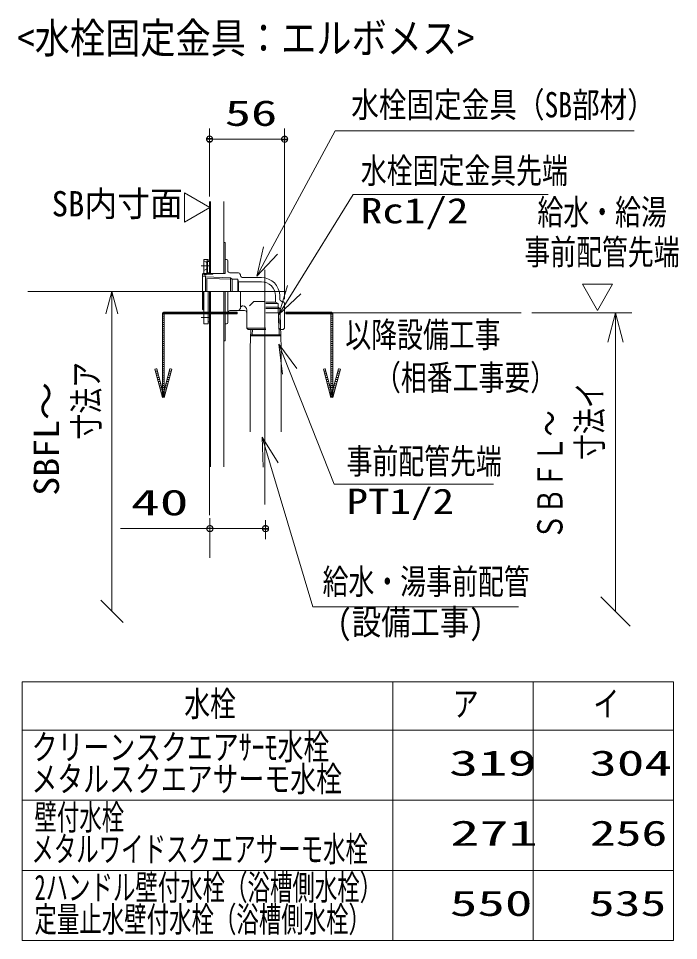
# Model space of a CAD drawing. Units: millimetres on the paper. Extents: x -305 to 305, y -152 to 152.
# Drawn here: x -1.9 to 60.8, y -68.8 to 18.9 of the extents above; entities that cross this region are included whole.
import ezdxf
from ezdxf.enums import TextEntityAlignment as Align

# ---------------------------------------------------------------- set-up
doc = ezdxf.new("R2010")
doc.units = ezdxf.units.MM
doc.linetypes.add('LONG_CHAIN', pattern=[21, 18, -1, 1, -1])
doc.layers.add('0-1_RV', color=7, linetype='Continuous', lineweight=9)
doc.layers.add('0-2_0', color=7, linetype='Continuous', lineweight=9)
doc.styles.add('ＭＳ ゴシック', font='')
doc.styles.get('ＭＳ ゴシック').set_extended_font_data('MS Gothic')

# ---------------------------------------------------------------- blocks, each defined once
blk = doc.blocks.new('_OPEN30')
at = {"layer": '0-2_0'}
blk.add_line((0, 0), (-1, 0), dxfattribs=at)
blk.add_lwpolyline([(-1, 0.2679), (0, 0), (-1, -0.2679)], dxfattribs=at)
blk = doc.blocks.new('_OBLIQUE')
at = {"layer": '0-2_0'}
blk.add_line((-0.5, -0.5), (0.5, 0.5), dxfattribs=at)
blk = doc.blocks.new('_DOTSMALL')
at = {"layer": '0-2_0'}
for p, q in [((0.0746, 0.1), (-0.0746, 0.1)), ((0.1223, -0.0248), (-0.1223, -0.0248))]:
    blk.add_line(p, q, dxfattribs=at)
for points in [[(0.125, 0), (0.124, 0.0157), (0.1211, 0.0311), (0.1162, 0.046), (0.1095, 0.0602), (0.1011, 0.0735), (0.0911, 0.0856), (0.0797, 0.0963), (0.067, 0.1055), (0.0532, 0.1131), (0.0386, 0.1189), (0.0234, 0.1228), (0.0078, 0.1248), (-0.0078, 0.1248), (-0.0234, 0.1228), (-0.0386, 0.1189), (-0.0532, 0.1131), (-0.067, 0.1055), (-0.0797, 0.0963), (-0.0911, 0.0856), (-0.1011, 0.0735), (-0.1095, 0.0602), (-0.1162, 0.046), (-0.1211, 0.0311), (-0.124, 0.0157), (-0.125, 0), (0, 0)], [(-0.125, 0), (-0.124, -0.0157), (-0.1211, -0.0311), (-0.1162, -0.046), (-0.1095, -0.0602), (-0.1011, -0.0735), (-0.0911, -0.0856), (-0.0797, -0.0963), (-0.067, -0.1055), (-0.0532, -0.1131), (-0.0386, -0.1189), (-0.0234, -0.1228), (-0.0078, -0.1248), (0.0078, -0.1248), (0.0234, -0.1228), (0.0386, -0.1189), (0.0532, -0.1131), (0.067, -0.1055), (0.0797, -0.0963), (0.0911, -0.0856), (0.1011, -0.0735), (0.1095, -0.0602), (0.1162, -0.046), (0.1211, -0.0311), (0.124, -0.0157), (0.125, 0), (0, 0)]]:
    blk.add_lwpolyline(points, close=True, dxfattribs=at)
blk = doc.blocks.new('TRI')
at = {"layer": '0-2_0'}
blk.add_lwpolyline([(0.5, 0.866), (0, 0), (1, 0)], close=True, dxfattribs=at)

msp = doc.modelspace()

# ---------------------------------------------------------------- linework, layer by layer
at = {"layer": '0-1_RV'}
for p, q in [((16.263, 1.985), (16.263, 8.421)), ((23.397, -7.774), (23.397, 8.421)), ((16.263, 7.421), (23.397, 7.421)), ((16.263, 1.485), (16.263, -5.341)), ((16.357, 1.485), (16.357, -5.341)), ((17.623, 1.485), (17.623, -5.341)), ((17.623, -2.408), (17.73, -2.408)), ((17.73, -2.408), (17.73, -5.341)), ((15.73, -4.008), (16.13, -4.008)), ((15.73, -4.008), (15.73, -5.341)), ((15.997, -4.308), (15.73, -4.141)), ((15.997, -4.141), (16.13, -4.141)), ((15.997, -4.141), (15.997, -5.341)), ((15.997, -4.208), (16.263, -4.208)), ((16.063, -4.208), (16.063, -5.274)), ((16.13, -4.008), (16.13, -4.141)), ((17.73, -4.008), (17.863, -4.008)), ((17.997, -4.141), (17.997, -5.074)), ((15.997, -4.908), (15.73, -5.074)), ((15.583, -5.608), (15.863, -5.608)), ((15.597, -5.413), (15.669, -5.341)), ((15.597, -5.413), (15.597, -8.735)), ((15.597, -5.413), (16.53, -5.413)), ((15.669, -5.341), (17.73, -5.341)), ((15.73, -5.341), (15.797, -5.474)), ((15.797, -5.474), (15.93, -5.474)), ((15.863, -5.608), (15.863, -7.074)), ((15.863, -5.677), (18.263, -5.752)), ((15.93, -5.474), (15.997, -5.341)), ((15.997, -5.274), (16.263, -5.274)), ((15.997, -5.811), (15.997, -7.074)), ((15.997, -5.811), (18.397, -5.885)), ((16.53, -5.413), (16.602, -5.341)), ((18.197, -5.274), (18.93, -5.274)), ((18.263, -5.752), (18.263, -7.078)), ((18.263, -5.752), (18.397, -5.885)), ((18.397, -5.885), (18.397, -7.078)), ((18.397, -5.885), (18.948, -5.885)), ((18.948, -5.885), (18.948, -7.074)), ((18.948, -5.885), (19.025, -6.141)), ((19.188, -5.475), (19.205, -5.54)), ((19.463, -5.741), (21.197, -5.741)), ((19.025, -6.141), (21.197, -6.141)), ((19.025, -6.141), (19.025, -7.074)), ((15.669, -7.074), (15.669, -8.808)), ((15.73, -7.074), (15.73, -10.141)), ((16.13, -7.074), (16.13, -10.141)), ((16.263, -7.074), (16.263, -23.736)), ((16.357, -7.074), (16.357, -23.736)), ((17.623, -7.074), (17.623, -23.736)), ((17.73, -7.074), (17.73, -11.741)), ((17.997, -7.074), (17.997, -10.008)), ((19.197, -7.074), (19.197, -8.508)), ((22.53, -7.474), (22.53, -8.074)), ((22.93, -7.474), (22.93, -7.741)), ((15.703, -8.735), (15.597, -8.735)), ((15.597, -8.735), (15.669, -8.808)), ((19.188, -8.673), (19.205, -8.609)), ((20.057, -8.408), (20.457, -8.008)), ((20.457, -8.008), (21.523, -8.008)), ((21.597, -8.074), (22.53, -8.074)), ((21.597, -8.208), (22.798, -8.208)), ((21.597, -8.541), (22.798, -8.541)), ((21.597, -8.674), (22.931, -8.674)), ((22.798, -8.208), (22.53, -8.074)), ((22.798, -8.208), (22.798, -8.541)), ((22.798, -8.541), (22.931, -8.674)), ((22.86, -10.541), (22.798, -8.541)), ((22.994, -10.674), (22.931, -8.674)), ((23.131, -7.999), (23.196, -8.016)), ((23.397, -8.274), (23.397, -10.541)), ((6.981, -37.482), (6.981, -9.196)), ((11.962, -9.201), (11.782, -9.201)), ((11.962, -9.401), (11.782, -9.401)), ((11.962, -9.601), (11.782, -9.601)), ((18.89, -9.091), (11.872, -9.091)), ((18.89, -9.091), (11.872, -9.091)), ((15.669, -8.808), (15.703, -8.808)), ((18.197, -8.874), (19.597, -8.874)), ((19.797, -8.808), (19.797, -10.541)), ((21.597, -9.101), (22.805, -9.101)), ((22.87, -11.194), (22.805, -9.101)), ((22.963, -9.192), (22.805, -9.101)), ((23.063, -12.426), (22.963, -9.192)), ((27.892, -9.091), (23.507, -9.091)), ((27.892, -9.091), (23.507, -9.091)), ((27.982, -9.201), (27.802, -9.201)), ((27.982, -9.401), (27.802, -9.401)), ((27.982, -9.601), (27.802, -9.601)), ((47.511, -9.101), (55.846, -9.101)), ((11.962, -9.801), (11.782, -9.801)), ((11.962, -10.001), (11.782, -10.001)), ((11.962, -10.201), (11.782, -10.201)), ((11.962, -10.401), (11.782, -10.401)), ((15.73, -10.141), (16.13, -10.141)), ((16.13, -9.941), (16.263, -9.941)), ((17.73, -10.141), (17.863, -10.141)), ((27.982, -9.801), (27.802, -9.801)), ((27.982, -10.001), (27.802, -10.001)), ((27.982, -10.201), (27.802, -10.201)), ((27.982, -10.401), (27.802, -10.401)), ((11.962, -10.601), (11.782, -10.601)), ((11.962, -10.801), (11.782, -10.801)), ((11.962, -11.001), (11.782, -11.001)), ((11.962, -11.201), (11.782, -11.201)), ((19.797, -10.541), (19.93, -10.674)), ((19.797, -10.541), (21.597, -10.541)), ((19.93, -10.674), (21.597, -10.674)), ((20.13, -12.426), (20.184, -10.674)), ((20.165, -11.285), (23.028, -11.285)), ((20.168, -11.194), (23.025, -11.194)), ((20.171, -11.282), (20.323, -11.194)), ((20.323, -11.194), (20.339, -10.674)), ((22.994, -10.674), (22.86, -10.541)), ((23.023, -11.282), (22.865, -11.191)), ((22.994, -10.674), (23.263, -10.674)), ((23.397, -10.541), (23.263, -10.674)), ((27.982, -10.601), (27.802, -10.601)), ((27.982, -10.801), (27.802, -10.801)), ((27.982, -11.001), (27.802, -11.001)), ((27.982, -11.201), (27.802, -11.201)), ((11.962, -11.401), (11.782, -11.401)), ((11.962, -11.601), (11.782, -11.601)), ((11.962, -11.801), (11.782, -11.801)), ((11.962, -12.001), (11.782, -12.001)), ((11.962, -12.201), (11.782, -12.201)), ((17.623, -11.741), (17.73, -11.741)), ((27.982, -11.401), (27.802, -11.401)), ((27.982, -11.601), (27.802, -11.601)), ((27.982, -11.801), (27.802, -11.801)), ((27.982, -12.001), (27.802, -12.001)), ((27.982, -12.201), (27.802, -12.201)), ((54.846, -11.871), (54.846, -37.482)), ((11.962, -12.401), (11.782, -12.401)), ((11.962, -12.601), (11.782, -12.601)), ((11.962, -12.801), (11.782, -12.801)), ((11.962, -13.001), (11.782, -13.001)), ((20.13, -20.408), (20.13, -12.426)), ((23.063, -20.408), (23.063, -12.426)), ((27.982, -12.401), (27.802, -12.401)), ((27.982, -12.601), (27.802, -12.601)), ((27.982, -12.801), (27.802, -12.801)), ((27.982, -13.001), (27.802, -13.001)), ((11.962, -13.201), (11.782, -13.201)), ((11.962, -13.401), (11.782, -13.401)), ((11.962, -13.601), (11.782, -13.601)), ((11.962, -13.801), (11.782, -13.801)), ((11.962, -14.001), (11.782, -14.001)), ((27.982, -13.201), (27.802, -13.201)), ((27.982, -13.401), (27.802, -13.401)), ((27.982, -13.601), (27.802, -13.601)), ((27.982, -13.801), (27.802, -13.801)), ((27.982, -14.001), (27.802, -14.001)), ((11.302, -14.624), (11.115, -14.624)), ((11.355, -14.824), (11.169, -14.824)), ((11.248, -14.424), (11.195, -14.424)), ((11.248, -14.424), (11.195, -14.424)), ((11.962, -14.201), (11.782, -14.201)), ((11.962, -14.401), (11.782, -14.401)), ((11.962, -14.601), (11.782, -14.601)), ((11.962, -14.801), (11.782, -14.801)), ((12.575, -14.824), (12.389, -14.824)), ((12.629, -14.624), (12.443, -14.624)), ((12.549, -14.424), (12.496, -14.424)), ((12.549, -14.424), (12.496, -14.424)), ((27.322, -14.624), (27.136, -14.624)), ((27.376, -14.824), (27.189, -14.824)), ((27.268, -14.424), (27.215, -14.424)), ((27.268, -14.424), (27.215, -14.424)), ((27.982, -14.201), (27.802, -14.201)), ((27.982, -14.401), (27.802, -14.401)), ((27.982, -14.601), (27.802, -14.601)), ((27.982, -14.801), (27.802, -14.801)), ((28.596, -14.824), (28.409, -14.824)), ((28.649, -14.624), (28.463, -14.624)), ((28.569, -14.424), (28.516, -14.424)), ((28.569, -14.424), (28.516, -14.424)), ((11.409, -15.024), (11.222, -15.024)), ((11.462, -15.224), (11.276, -15.224)), ((11.516, -15.424), (11.33, -15.424)), ((11.57, -15.624), (11.383, -15.624)), ((11.962, -15.001), (11.782, -15.001)), ((11.962, -15.201), (11.782, -15.201)), ((11.962, -15.401), (11.782, -15.401)), ((11.962, -15.601), (11.782, -15.601)), ((12.361, -15.624), (12.175, -15.624)), ((12.415, -15.424), (12.228, -15.424)), ((12.468, -15.224), (12.282, -15.224)), ((12.522, -15.024), (12.335, -15.024)), ((27.429, -15.024), (27.243, -15.024)), ((27.483, -15.224), (27.296, -15.224)), ((27.536, -15.424), (27.35, -15.424)), ((27.59, -15.624), (27.404, -15.624)), ((27.982, -15.001), (27.802, -15.001)), ((27.982, -15.201), (27.802, -15.201)), ((27.982, -15.401), (27.802, -15.401)), ((27.982, -15.601), (27.802, -15.601)), ((28.381, -15.624), (28.195, -15.624)), ((28.435, -15.424), (28.249, -15.424)), ((28.488, -15.224), (28.302, -15.224)), ((28.542, -15.024), (28.356, -15.024)), ((11.623, -15.824), (11.437, -15.824)), ((11.677, -16.024), (11.49, -16.024)), ((11.73, -16.224), (11.544, -16.224)), ((11.784, -16.424), (11.598, -16.424)), ((11.838, -16.624), (11.651, -16.624)), ((11.962, -15.801), (11.782, -15.801)), ((11.962, -16.001), (11.782, -16.001)), ((11.962, -16.201), (11.782, -16.201)), ((11.962, -16.401), (11.782, -16.401)), ((11.962, -16.601), (11.782, -16.601)), ((12.093, -16.624), (11.907, -16.624)), ((12.147, -16.424), (11.96, -16.424)), ((12.2, -16.224), (12.014, -16.224)), ((12.254, -16.024), (12.067, -16.024)), ((12.307, -15.824), (12.121, -15.824)), ((27.644, -15.824), (27.457, -15.824)), ((27.697, -16.024), (27.511, -16.024)), ((27.751, -16.224), (27.564, -16.224)), ((27.804, -16.424), (27.618, -16.424)), ((27.858, -16.624), (27.672, -16.624)), ((27.982, -15.801), (27.802, -15.801)), ((27.982, -16.001), (27.802, -16.001)), ((27.982, -16.201), (27.802, -16.201)), ((27.982, -16.401), (27.802, -16.401)), ((27.982, -16.601), (27.802, -16.601)), ((28.113, -16.624), (27.927, -16.624)), ((28.167, -16.424), (27.981, -16.424)), ((28.221, -16.224), (28.034, -16.224)), ((28.274, -16.024), (28.088, -16.024)), ((28.328, -15.824), (28.141, -15.824)), ((11.891, -16.824), (11.705, -16.824)), ((11.945, -17.024), (11.758, -17.024)), ((11.962, -16.801), (11.782, -16.801)), ((11.962, -17.001), (11.782, -17.001)), ((11.986, -17.024), (11.799, -17.024)), ((12.039, -16.824), (11.853, -16.824)), ((27.911, -16.824), (27.725, -16.824)), ((27.965, -17.024), (27.779, -17.024)), ((27.982, -16.801), (27.802, -16.801)), ((27.982, -17.001), (27.802, -17.001)), ((28.006, -17.024), (27.82, -17.024)), ((28.06, -16.824), (27.873, -16.824)), ((16.297, -32.384), (16.297, -28.604)), ((21.583, -28.81), (21.583, -30.604)), ((16.297, -29.604), (7.786, -29.604)), ((21.583, -29.604), (16.297, -29.604)), ((18.617, -29.604), (20.937, -29.604)), ((-1.536, -44.168), (60.348, -44.168)), ((-1.536, -44.168), (-1.536, -68.768)), ((33.681, -44.168), (33.681, -68.768)), ((47.014, -44.168), (47.014, -68.768)), ((60.348, -44.168), (60.348, -68.768)), ((-1.536, -48.768), (60.348, -48.768)), ((-1.536, -55.435), (60.348, -55.435)), ((-1.536, -62.102), (60.348, -62.102)), ((-1.536, -68.768), (60.348, -68.768))]:
    msp.add_line(p, q, dxfattribs=at)
at = {"layer": '0-1_RV', "linetype": 'LONG_CHAIN'}
for p, q in [((15.463, -4.608), (16.397, -4.608)), ((21.523, -4.991), (21.523, -13.048)), ((21.523, -4.991), (21.523, -13.048)), ((-0.996, -7.074), (17.85, -7.074)), ((15.363, -7.074), (23.557, -7.074)), ((15.363, -7.074), (23.557, -7.074)), ((15.463, -9.541), (16.397, -9.541)), ((21.523, -9.313), (21.523, -28.31)), ((27.892, -9.101), (56.4, -9.101)), ((16.263, -23.736), (16.263, -28.31))]:
    msp.add_line(p, q, dxfattribs=at)
at = {"layer": '0-1_RV'}
for points in [[(56.618, 8.212), (28.193, 8.212), (22.055, -3.164)], [(48.442, 2.158), (29.925, 2.158), (24.3, -6.897)], [(43.264, -25.384), (28.091, -25.384), (23.871, -14.644)], [(45.626, -37.038), (26.087, -37.038), (22.064, -23.563)]]:
    msp.add_lwpolyline(points, dxfattribs=at)
for points in [[(11.782, -9.101), (11.782, -17.101), (11.962, -17.101), (11.962, -9.101)], [(11.872, -9.191), (18.89, -9.191), (18.89, -9.011), (11.872, -9.011)], [(23.507, -9.191), (27.892, -9.191), (27.892, -9.011), (23.507, -9.011)], [(27.802, -9.101), (27.802, -17.101), (27.982, -17.101), (27.982, -9.101)], [(11.071, -14.458), (11.785, -17.124), (11.959, -17.078), (11.244, -14.411)], [(12.5, -14.411), (11.785, -17.078), (11.959, -17.124), (12.674, -14.458)], [(27.091, -14.458), (27.805, -17.124), (27.979, -17.078), (27.265, -14.411)], [(28.52, -14.411), (27.805, -17.078), (27.979, -17.124), (28.694, -14.458)]]:
    msp.add_lwpolyline(points, close=True, dxfattribs=at)
for centre, radius, start, end in [((17.863, -4.141), 0.133, 0, 90), ((17.863, -4.141), 0.133, 0, 90), ((18.197, -5.074), 0.2, 179.99996, 270), ((18.197, -5.074), 0.2, 179.99996, 270), ((18.93, -5.541), 0.267, 14.25003, 89.99998), ((19.463, -5.474), 0.267, 194.25005, 270.00002), ((19.463, -5.474), 0.267, 194.25005, 270.00002), ((21.197, -7.474), 1.733, 0, 89.99998), ((21.197, -7.474), 1.333, 0, 89.99998), ((23.197, -7.741), 0.267, 179.99996, 255.74993), ((23.197, -7.741), 0.267, 179.99996, 255.74993), ((18.93, -8.608), 0.267, 270.00002, 345.74997), ((18.93, -8.608), 0.267, 270.00002, 345.74997), ((19.463, -8.674), 0.267, 96.45021, 165.74995), ((19.463, -8.674), 0.267, 96.45021, 165.74995), ((19.397, -8.808), 0.4, 0, 84.73436), ((23.13, -8.274), 0.267, 0, 75.74997), ((23.13, -8.274), 0.267, 0, 75.74997), ((18.197, -9.074), 0.2, 90, 180.00003), ((18.197, -9.074), 0.2, 90, 180.00003), ((19.597, -9.074), 0.2, 0, 90), ((19.597, -9.074), 0.2, 0, 90), ((17.863, -10.008), 0.133, 270, 0), ((17.863, -10.008), 0.133, 270, 0)]:
    msp.add_arc(centre, radius, start, end, dxfattribs=at)

# ---------------------------------------------------------------- block references
for name, p, xscale, yscale, rotation in [('_DOTSMALL', (16.263, 7.421), 2.32, 2.32, 180), ('TRI', (16.297, 0.93), 2.804079, 2.804079, 150), ('_OPEN30', (20.74, -5.602), 2.77, 2.77, 241.65433), ('TRI', (53.138, -8.861), 2.88, 2.88, 60), ('_OPEN30', (22.838, -9.25), 2.77, 2.77, 238.15095), ('_OPEN30', (6.981, -7.074), 2.121326, 2.121326, 90), ('_OPEN30', (54.846, -9.101), 2.77, 2.77, 90), ('_OPEN30', (22.858, -12.066), 2.77, 2.77, 111.44887), ('_OPEN30', (21.272, -20.909), 2.77, 2.77, 106.62256), ('_DOTSMALL', (16.297, -29.604), 2.32, 2.32, 180), ('_OBLIQUE', (6.981, -37.482), 2.121326, 2.121326, 270), ('_OBLIQUE', (54.846, -37.482), 2.77, 2.77, 270)]:
    msp.add_blockref(name, p, dxfattribs=dict(at, xscale=xscale, yscale=yscale, rotation=rotation))
at = {"layer": '0-1_RV', "xscale": 2.32, "yscale": 2.32}
for p in [(23.397, 7.421), (21.583, -29.604)]:
    msp.add_blockref('_DOTSMALL', p, dxfattribs=at)

# ---------------------------------------------------------------- texts
at = {"layer": '0-1_RV', "style": 'ＭＳ ゴシック'}
for s, height, width, p in [('<水栓固定金具：エルボメス>', 2.886, 0.85, (-2.027, 14.723)), ('\u3000水栓固定金具（SB部材）', 2.405, 0.8, (27.106, 8.772)), ('56', 2.441, 1.5, (17.713, 7.951)), ('水栓固定金具先端', 2.405, 0.75, (30.639, 2.504)), ('SB内寸面', 2.405, 0.95, (1.255, -0.641)), ('Rc1/2', 2.405, 1.25, (30.639, -1.298)), ('給水・給湯', 2.405, 0.75, (47.429, -1.433)), ('事前配管先端', 2.405, 0.75, (46.18, -5.224)), ('以降設備工事', 2.405, 0.75, (29.168, -13.093)), ('（相番工事要）', 2.405, 0.75, (31.984, -17.165)), ('事前配管先端', 2.405, 0.75, (29.277, -25.116)), ('40', 2.441, 1.65, (8.786, -29.074)), ('PT1/2', 2.405, 1.25, (29.277, -28.923)), ('給水・湯事前配管', 2.405, 0.75, (27.006, -36.562)), (' (設備工事)', 2.405, 0.85, (27.006, -40.414)), ('水栓', 2.405, 0.75, (13.85, -48.181)), ('ア', 2.405, 0.75, (39.383, -48.181)), ('イ', 2.405, 0.75, (52.744, -48.181)), ('クリーンスクエアｻｰﾓ水栓', 2.405, 0.75, (-0.645, -52.299)), ('319', 2.405, 1.7, (39.023, -53.814)), ('304', 2.405, 1.6, (52.359, -53.814)), ('メタルスクエアサーモ水栓', 2.405, 0.75, (-0.671, -55.329)), ('壁付水栓', 2.405, 0.65, (-0.382, -58.966)), ('271', 2.405, 1.7, (39.127, -60.481)), ('256', 2.405, 1.5, (52.408, -60.481)), ('メタルワイドスクエアサーモ水栓', 2.405, 0.65, (-0.672, -61.995)), ('2ハンドル壁付水栓（浴槽側水栓）', 2.405, 0.65, (-0.379, -65.635)), ('550', 2.405, 1.6, (39.1, -67.147)), ('535', 2.405, 1.5, (52.316, -67.147)), ('定量止水壁付水栓（浴槽側水栓）', 2.405, 0.65, (-0.379, -68.675))]:
    msp.add_text(s, height=height, dxfattribs=dict(at, width=width)).set_placement(p, align=Align.BOTTOM_LEFT)
for s, width, p in [('\u3000\u3000\u3000寸法ア', 0.75, (6.475, -28.517)), ('SBFL～', 1.1, (2.675, -26.476)), ('\u3000\u3000\u3000\u3000寸法イ', 0.75, (54.309, -32.918)), ('ＳＢＦＬ～', 0.75, (50.536, -30.669))]:
    msp.add_text(s, height=2.405, rotation=90, dxfattribs=dict(at, width=width)).set_placement(p, align=Align.BOTTOM_LEFT)

doc.saveas('drawing.dxf')
